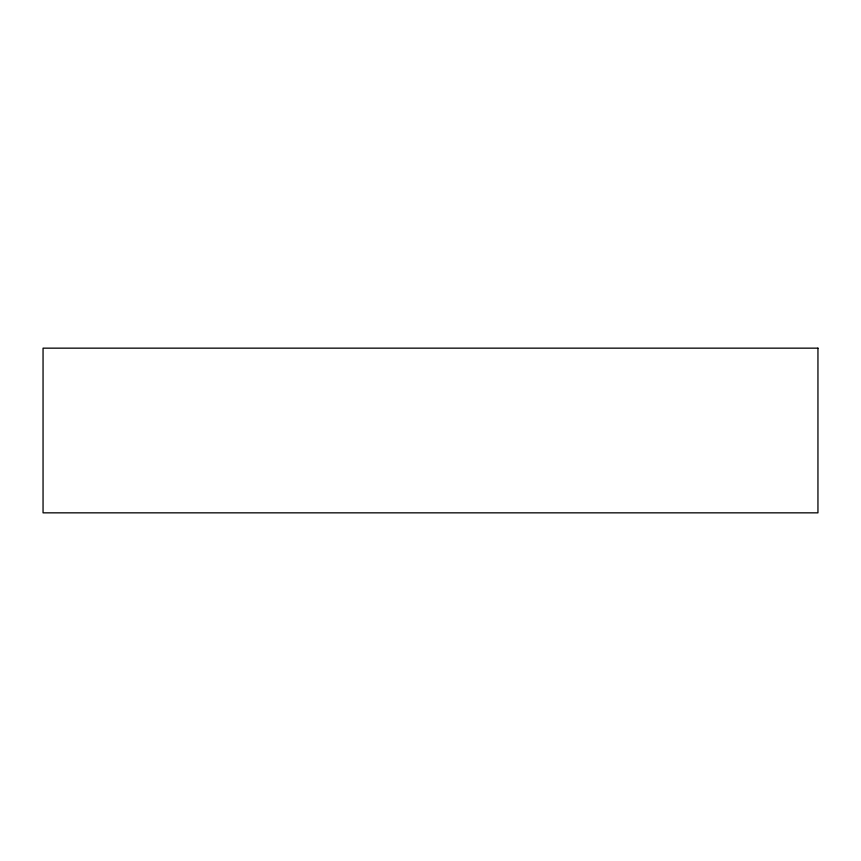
<?xml version="1.0" encoding="UTF-8"?>
<svg xmlns="http://www.w3.org/2000/svg" width="861" height="861" viewBox="0 0 861 861"><rect width="100%" height="100%" fill="white"/><g stroke="black" fill="none" stroke-linecap="round" stroke-linejoin="round"><path stroke-width="1.29" d="M817.95 348.156L43.05 348.156L43.05 512.844L817.95 512.844L817.95 348.156"/></g></svg>
